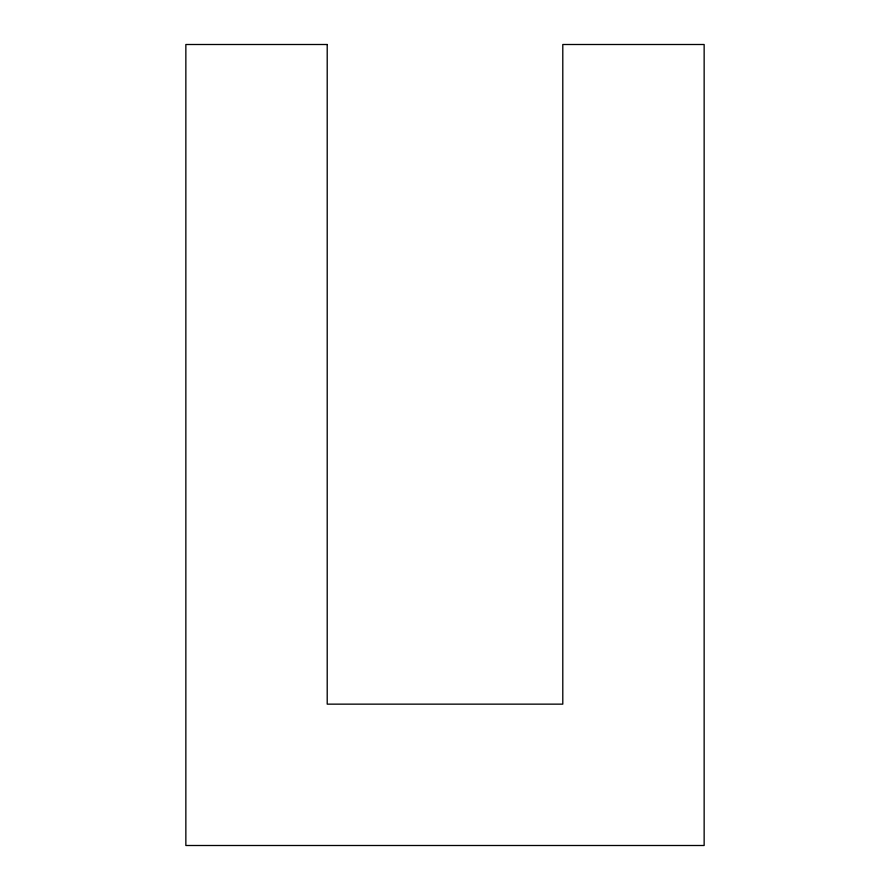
<?xml version="1.0" encoding="UTF-8"?>
<svg xmlns="http://www.w3.org/2000/svg" width="890" height="890" viewBox="0 0 890 890"><rect width="100%" height="100%" fill="white"/><g stroke="black" fill="none" stroke-linecap="round" stroke-linejoin="round"><path stroke-width="1.33" d="M327.209 44.5L185.854 44.5L185.854 845.5L704.146 845.5L704.146 44.5L562.792 44.5L562.792 704.146L327.209 704.146L327.209 44.5"/></g></svg>
